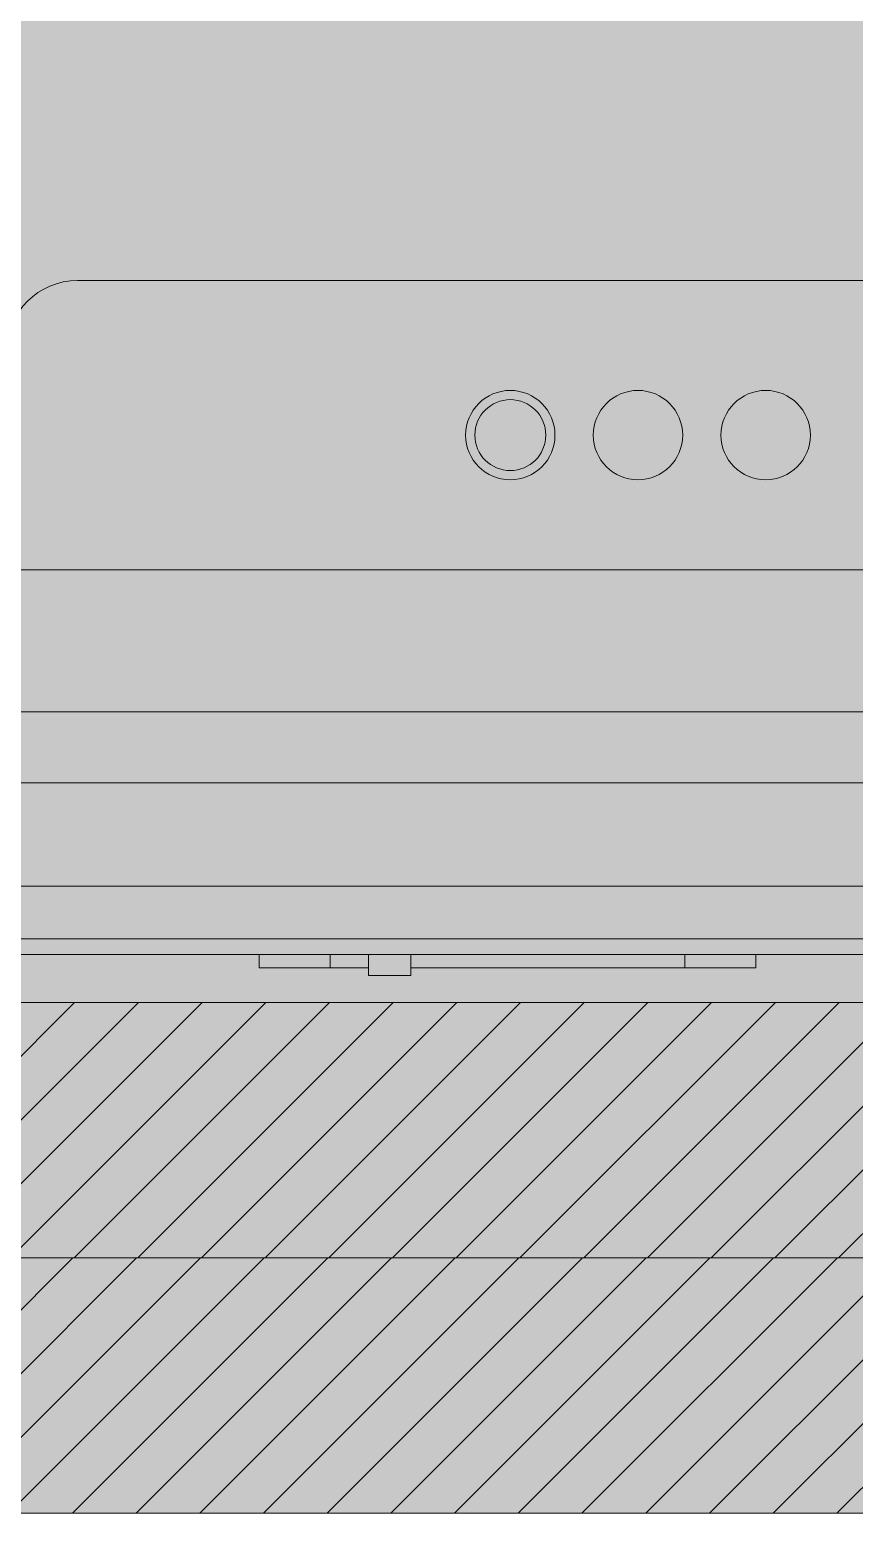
# Model space of a CAD drawing. Header units: millimetres. Extents: x 126 to 12547, y 1644 to 26714.
# Drawn here: x 8933 to 8991.1, y 3265 to 3369.6 of the extents above; entities that cross this region are included whole.
import ezdxf

# ---------------------------------------------------------------- set-up
doc = ezdxf.new("R2010")
doc.units = ezdxf.units.MM
for name, color, linetype, lineweight in [('F_ARREDI', 7, 'Continuous', 5), ('F_Guide', 1, 'Continuous', 9), ('F_MULTI laminato OPACO_retino', 1, 'Continuous', 5), ('F_MULTI tessuto', 151, 'Continuous', 5), ('F_MULTI_tessuto_retino', 8, 'Continuous', 5)]:
    doc.layers.add(name, color=color, linetype=linetype, lineweight=lineweight)
doc.layers.add('TRATTEGGI - Hatch', color=7, linetype='Continuous')

# ---------------------------------------------------------------- blocks, each defined once
blk = doc.blocks.new('CASSETTIERA INTERNA_armadi_sez._..........')
at = {"layer": 'F_MULTI laminato OPACO_retino'}
h = blk.add_hatch(color=9, dxfattribs=at)
h.dxf.hatch_style = 1
h.paths.add_polyline_path([(737308.41, 530376.8), (737838.41, 530376.8), (737838.41, 529835.8), (737308.41, 529835.8)])
at = {"layer": 'F_MULTI laminato OPACO_retino', "transparency": 33554503}
h = blk.add_hatch(color=8, dxfattribs=at)
h.dxf.hatch_style = 1
h.paths.add_polyline_path([(737348.41, 529884.3), (737838.41, 529884.3), (737838.41, 529874.3), (737348.41, 529874.3)])
at = {"layer": 'F_MULTI laminato OPACO_retino', "true_color": 0x636466, "transparency": 33554503}
h = blk.add_hatch(dxfattribs=at)
h.set_pattern_fill('ANSI31', color=251)
h.paths.add_polyline_path([(737308.41, 529853.8), (737838.41, 529853.8), (737838.41, 529835.8), (737308.41, 529835.8)])
at = {"layer": 'TRATTEGGI - Hatch', "true_color": 0xc7c8ca}
h = blk.add_hatch(color=9, dxfattribs=at)
h.dxf.hatch_style = 1
h.paths.add_polyline_path([(737348.41, 529884.3), (737838.41, 529884.3), (737838.41, 529874.3), (737348.41, 529874.3)])
h = blk.add_hatch(color=9, dxfattribs=at)
h.dxf.hatch_style = 1
h.paths.add_polyline_path([(737308.41, 529853.8), (737838.41, 529853.8), (737838.41, 529835.8), (737308.41, 529835.8)])
at = {"layer": 'F_Guide', "color": 8}
for p, q in [((737396.91, 529904.7), (737830.41, 529904.7)), ((737390.91, 529862), (737836.41, 529862)), ((737390.91, 529857.2), (737836.41, 529857.2)), ((737409.71, 529856.25), (737409.71, 529857.2)), ((737414.71, 529856.25), (737414.71, 529857.2)), ((737417.41, 529855.7), (737417.41, 529857.2)), ((737420.41, 529855.7), (737420.41, 529857.2)), ((737439.71, 529856.25), (737439.71, 529857.2)), ((737444.71, 529856.25), (737444.71, 529857.2)), ((737409.71, 529856.25), (737417.41, 529856.25)), ((737420.41, 529856.25), (737434.96, 529856.25)), ((737420.41, 529856.25), (737439.71, 529856.25)), ((737434.96, 529856.25), (737444.71, 529856.25)), ((737439.71, 529856.25), (737444.71, 529856.25)), ((737417.41, 529855.7), (737418.91, 529855.7)), ((737417.41, 529855.7), (737418.91, 529855.7)), ((737418.91, 529855.7), (737420.41, 529855.7)), ((737418.91, 529855.7), (737420.41, 529855.7))]:
    blk.add_line(p, q, dxfattribs=at)
at = {"layer": 'F_Guide'}
for p, q in [((737838.41, 529884.3), (737348.41, 529884.3)), ((737838.41, 529884.3), (737348.41, 529884.3)), ((737348.41, 529869.3), (737838.41, 529869.3)), ((737348.41, 529869.3), (737838.41, 529869.3))]:
    blk.add_line(p, q, dxfattribs=at)
at = {"layer": 'F_Guide', "color": 8}
for centre in [(737427.41, 529893.8), (737436.41, 529893.8), (737445.41, 529893.8)]:
    blk.add_circle(centre, 3.15, dxfattribs=at)
at = {"layer": 'F_Guide'}
blk.add_circle((737427.41, 529893.8), 2.5, dxfattribs=at)
blk.add_circle((737427.41, 529893.8), 2.5, dxfattribs=at)
at = {"layer": 'F_Guide', "color": 8}
blk.add_arc((737396.91, 529899.7), 5, 90, 180, dxfattribs=at)
at = {"layer": 'F_MULTI tessuto'}
for points in [[(737308.41, 530376.8), (737838.41, 530376.8), (737838.41, 529835.8), (737308.41, 529835.8)], [(737838.41, 530008.3), (737348.41, 530008.3), (737348.41, 529858.3), (737838.41, 529858.3)], [(737348.41, 529884.3), (737838.41, 529884.3), (737838.41, 529874.3), (737348.41, 529874.3)], [(737308.41, 529853.8), (737838.41, 529853.8), (737838.41, 529835.8), (737308.41, 529835.8)]]:
    blk.add_lwpolyline(points, close=True, dxfattribs=at)
blk = doc.blocks.new('ARMADIO_camera master_sez._2')
at = {"layer": 'F_MULTI_tessuto_retino', "true_color": 0x939598}
h = blk.add_hatch(color=252, dxfattribs=at)
h.dxf.hatch_style = 1
h.paths.add_polyline_path([(737273.41, 529835.8), (737853.41, 529835.8), (737853.41, 531875.8), (737273.41, 531875.8)])
at = {"layer": 'F_MULTI_tessuto_retino', "true_color": 0x636466, "transparency": 33554503}
h = blk.add_hatch(dxfattribs=at)
h.set_pattern_fill('ANSI31', color=251)
h.set_pattern_definition([(45, (-18, 18), (-2.24506403, 2.24506403), [])])
h.paths.add_polyline_path([(737273.41, 529853.8), (737853.41, 529853.8), (737853.41, 529835.8), (737273.41, 529835.8)])
at = {"layer": 'F_MULTI_tessuto_retino'}
h = blk.add_hatch(color=9, dxfattribs=at)
h.dxf.hatch_style = 1
h.paths.add_polyline_path([(737273.41, 529853.8), (737853.41, 529853.8), (737853.41, 529835.8), (737273.41, 529835.8)])
at = {"layer": 'F_MULTI tessuto'}
for points in [[(737273.41, 529835.8), (737853.41, 529835.8), (737853.41, 531875.8), (737273.41, 531875.8)], [(737273.41, 529853.8), (737853.41, 529853.8), (737853.41, 529835.8), (737273.41, 529835.8)]]:
    blk.add_lwpolyline(points, close=True, dxfattribs=at)
at = {"layer": 'F_ARREDI', "lineweight": 5}
blk.add_blockref('CASSETTIERA INTERNA_armadi_sez._..........', (-17, 18), dxfattribs=at)

msp = doc.modelspace()

# ---------------------------------------------------------------- block references
at = {"layer": 'F_ARREDI', "color": 2, "lineweight": 5}
msp.add_blockref('ARMADIO_camera master_sez._2', (-728443.55, -526570.76), dxfattribs=at)

doc.saveas('drawing.dxf')
